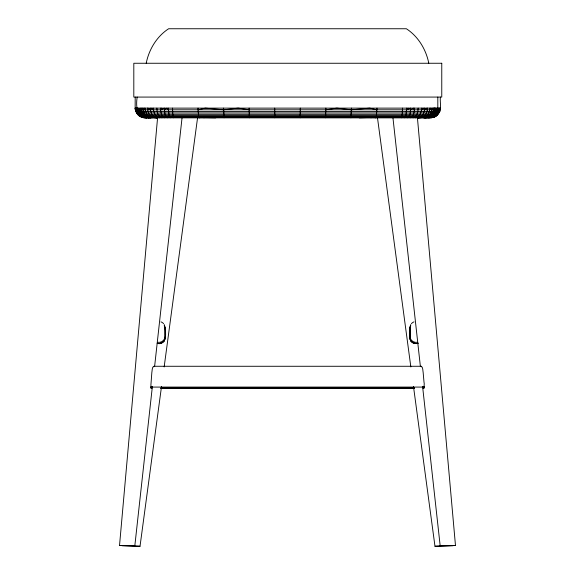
<?xml version="1.0" encoding="UTF-8"?>
<svg xmlns="http://www.w3.org/2000/svg" width="575" height="575" viewBox="0 0 575 575"><rect width="100%" height="100%" fill="white"/><g stroke="black" fill="none" stroke-linecap="round" stroke-linejoin="round"><path stroke-width="0.86" d="M300.294 108.122L300.186 117.782M325.558 117.782L325.867 108.122M410.802 325.666L409.738 327.685L410.09 339.473L411.168 341.342L412.814 342.729L416.12 343.57L413.03 342.743L410.55 340.45L409.932 337.884L410.004 327.685A6.21 6.21 90 0 1 410.047 326.614M410.313 326.636L409.939 336.167A6.21 6.21 -90 0 0 417.22 342.298M135.829 111.428L135.154 108.122L135.19 97.074M351.433 108.122L350.915 117.782M376.237 117.782L376.963 108.122M402.45 108.122L402.234 114.332L401.522 117.782M430.409 117.501L430.675 117.667C434.19 117.113 437.237 114.49 438.33 111.104L437.252 108.122L436.662 112.693L435.555 114.332L431.94 117.005L428.152 117.782C433.298 117.875 437.942 113.289 437.812 108.122L437.812 97.074M434.506 108.122C434.65 113.491 429.69 118.278 424.3 117.782C430.15 118.443 436.317 114.432 436.137 108.122L433.442 108.122C433.5 112.535 430.301 116.833 425.888 117.638L429.827 117.199L424.3 117.782M406.575 108.122L406.101 114.332L405.562 116.488L404.556 117.782M407.51 117.782C410.723 116.064 410.27 111.277 410.6 108.122L406.547 109.796L408.07 108.122M133.335 545.495L134.859 545.503L152.368 386.544M164.687 326.636C165.701 330.05 166.24 336.138 164.522 339.976L164.45 340.45C164.335 343.045 154.078 345.007 161.97 342.743C163.875 341.665 165.126 339.537 165.09 337.345L164.996 327.678L164.198 325.666M410.356 117.782C414.144 116.596 414.237 111.428 414.474 108.122M410.09 339.473L409.91 337.345M418.14 108.122C418.018 111.665 417.234 116.998 413.051 117.782M421.554 108.122C421.533 111.938 420.023 117.3 415.567 117.782M421.87 117.667L417.853 117.782C422.517 117.508 424.724 112.218 424.681 108.122L421.468 109.796L423.056 108.122M439.731 111.104L440.184 108.122C439.156 111.981 437.216 116.128 433.004 117.307M419.901 117.782C424.717 117.645 427.548 112.484 427.462 108.122M437.424 114.95C442.427 110.45 439.674 102.817 440.385 97.074M421.676 117.782C426.6 117.738 429.978 112.729 429.87 108.122M139.1 115.525L136.232 111.428L135.93 108.122C136.685 113.491 141.155 118.342 146.891 117.782C136.124 117.616 135.908 104.923 137.188 97.074M431.875 108.122C431.99 112.93 428.167 117.803 423.143 117.782M436.921 112.175L437.747 112.506L437.338 111.097L438.33 111.104L438.797 108.122M439.674 108.122L439.552 109.631L439.329 108.122L438.682 109.631L437.108 109.796L437.352 111.076L436.662 112.693L433.816 115.525L429.827 117.638M440.083 109.631L440.256 108.122L440.277 109.631L438.682 109.631L437.769 109.042M440.277 109.631L440.4 108.122L135.154 108.122M133.177 546.07L140.027 546.25L161.51 386.529M157.572 117.782L119.521 545.495L134.514 545.503M154.632 366.297L182.052 117.782M150.7 117.782L147.574 117.199L143.577 115.252C141.917 113.469 139.488 110.371 141.558 108.122L142.104 111.428L143.692 114.332L143.577 115.252L146.733 117.199L150.7 117.782C144.857 118.421 138.683 114.439 138.862 108.122L140.609 109.617L141.694 109.796L143.125 108.122C143.01 112.93 146.833 117.803 151.857 117.782M164.155 366.951L197.563 117.782M161.482 386.903L161.331 387.636M140.954 115.762L139.797 115.525L140.077 115L138.604 114.332L138.755 113.383L137.641 112.952L138.18 112.384L136.936 111.428L137.727 111.306L136.498 109.796L136.354 108.122L137.252 109.279L136.498 109.796L137.461 110.414M427.62 117.782L431.94 117.005L433.493 116.172L435.857 113.951L436.677 111.428L437.352 111.076L437.812 108.122L438.682 109.631M153.949 366.649C152.073 366.167 152.202 370.846 151.843 372.485L150.887 385.257L151.441 388.269L152.325 387.248L150.722 387.155M155.099 117.782C150.499 117.659 146.941 112.434 147.976 108.122L150.427 109.796C150.837 113.383 153.115 117.616 157.14 117.782L153.101 117.638M146.208 63.257C148.947 49.479 156.745 36.498 168.626 28.75L406.374 28.75C418.255 36.498 426.053 49.479 428.792 63.257M165.09 337.345L164.91 339.473M142.183 108.122L140.947 111.076L139.438 111.428L142.78 112.952L142.413 113.951L141.105 114.332L143.577 115.252L138.604 115.525L140.077 116.488M163.976 340.91L162.186 342.729C161.345 344.152 155.192 342.93 157.794 343.476M429.748 109.796L430.308 108.122L431.739 109.796L432.817 108.122L433.974 111.32L435.562 111.428L433.888 111.557L432.896 111.428L433.974 111.32L435.994 109.796L434.506 108.373L433.306 109.796L435.994 109.796M140.494 108.122L140.609 109.617L139.006 109.796L142.104 111.428L141.623 112.693L140.149 112.952L143.692 114.332L144.821 115.525L144.735 116.172L143.657 116.488L147.646 117.487M165.068 337.884L165.277 337.345M439.782 111.104L437.374 114.95M148.803 117.782C143.542 118.22 137.411 114.403 137.209 108.754L137.748 108.122L138.791 113.455L139.711 114.633L142.277 116.632L145.993 117.782M161.539 108.122L160.59 109.796C160.993 112.614 161.352 116.933 164.644 117.782M164.888 338.955L165.19 338.423M428.871 116.488L428.526 117.099L431.343 116.488L428.871 116.488L431.343 116.488M137.188 108.122L137.892 109.796L137.482 110.486L138.323 111.428L137.957 111.902L139.998 114.332L139.711 114.633L143.894 117.322L147.38 117.782M161.187 387.981L160.727 388.262M421.051 366.649C422.927 366.167 422.798 370.846 423.157 372.485L424.005 382.152C424.702 383.712 423.696 391.079 422.632 386.544M143.261 109.796L144.692 108.122C145.482 112.571 148.134 117.789 153.324 117.782M137.418 110.235L137.892 109.796M371.421 117.544L370.976 117.782M436.224 115.934L437.568 114.95L435.059 114.856L434.829 115.934L434.197 115.64M430.675 117.667L433.723 117.307L436.418 115.934L433.809 115.934L433.543 116.732L431.329 117.235M435.555 114.332L432.429 114.152L432.22 112.952L433.888 111.557L434.851 112.952L431.308 114.332L137.411 114.332L138.697 115.525M432.105 117.667L429.266 117.71M138.654 113.239L139.035 112.952M430.524 117.487L430.912 117.199L430.272 117.544M424.573 109.796L427.024 108.122L427.347 109.796M167.49 117.782C164.666 116.495 164.874 112.441 164.443 109.796L166.93 108.122L168.453 109.796L169.143 115.525L170.444 117.782M434.93 116.732L436.274 115.934M410.557 109.796L413.461 108.122L414.41 109.796M359.138 117.782L366.297 117.587M433.528 117.307L434.98 116.732M140.81 115.661L141.184 115.525M141.716 116.294L141.17 116.488L144.72 117.537M375.54 117.782L376.014 117.638L373.721 117.587M138.604 114.332L139.294 114.138M429.173 117.782L429.611 117.667M417.206 343.476L418.262 343.196L415.581 343.541M435.002 114.332L435.699 114.152M431.53 117.667L433.579 117.307M144.814 117.782L430.732 117.782L433.723 117.307M198.763 117.782L198.052 109.796L205.333 108.122L223.574 109.796L238.172 108.122L249.133 109.796L249.442 117.782M432.436 116.488L433.277 116.308M436.677 111.428L437.273 111.32M325.867 109.796L336.828 108.122L351.426 109.796L369.668 108.122L376.948 109.796M417.464 117.782L420.39 117.782M143.657 116.488L146.129 116.488L146.251 117.005L145.173 117.199L149.342 117.76L148.451 117.782M141.105 114.332L143.692 114.332M418.931 117.667L417.946 117.782L419.427 117.674M143.649 117.235L144.088 117.199M422.833 117.782L424.314 117.667M424.947 117.782L426.434 117.667M426.736 117.782L429.698 117.667M434.973 546.25L453.143 545.653L434.973 546.25L413.49 386.529M139.438 111.428L142.104 111.428M424.408 387.787L422.862 387.888L424.408 387.917M154.747 117.782L155.911 117.71M417.428 117.782L455.479 545.495L440.141 545.503L422.675 387.248L424.278 387.155M150.722 387.327L152.325 387.248M140.027 546.25L121.857 545.653L132.638 546.049M432.22 112.952L434.851 112.952M199.46 117.782L198.986 117.638L201.279 117.587M150.593 387.917L152.138 387.888L150.593 387.787M376.014 117.638L359.468 117.638M215.862 117.782L198.986 117.638M440.141 545.503L441.665 545.495M437.668 109.796L135.298 109.796L135.19 108.122L135.398 109.796M439.925 111.104L438.33 111.104L437.589 110.184M437.23 111.428L135.736 111.428L136.541 112.952M439.343 112.506L436.756 112.506L436.964 113.8L436.368 113.196M436.518 112.952L136.447 112.952L137.511 114.332M438.552 113.8L435.958 113.8L435.979 114.95L435.821 113.987M434.362 115.525L142.291 115.525L146.129 116.488M432.982 116.488L139.984 116.488L141.608 117.199M435.124 116.732L433.543 116.732L433.413 116.208M431.451 117.199L141.515 117.199L143.628 117.638M432.249 117.667L143.139 117.638L144.907 117.782M377.488 117.782L410.845 366.951M164.27 340.45L163.645 341.342M410.478 339.976L411.355 341.342M411.93 342.111L413.799 343.189L415.919 343.57M153.913 366.275L421.612 366.275M150.743 386.91L152.353 386.91M422.647 386.91L424.257 386.91M151.218 387.083L424.307 387.083M150.686 387.528L152.274 387.528M422.726 387.528L424.314 387.528M161.129 387.981L414.28 387.981M161.129 388.262L414.28 388.262L413.813 387.981M161.129 388.355L414.28 388.355M453.977 545.503L455.479 545.495M119.622 545.495L121.023 545.503M208.703 117.587L215.532 117.638M157.054 117.782L155.509 117.667M422.675 387.248L424.278 387.327M149.112 117.638L145.173 117.199L148.321 117.638M150.822 117.638L152.476 117.782M148.832 117.638L150.492 117.782M143.34 117.638L146.323 117.782M159.433 117.782C154.977 117.3 153.468 111.938 153.446 108.122M161.949 117.782C157.766 116.998 156.982 111.665 156.86 108.122M143.843 117.638L140.695 116.488M204.024 117.782L203.579 117.544M140.192 116.488L142.003 117.199M413.03 342.743L413.799 343.189M140.472 116.488L138.812 115.525L136.656 112.952M410.873 340.688L412.124 342.111M173.478 117.782L172.766 114.332L172.55 108.122M153.532 109.796L151.944 108.122L150.427 109.796L150.319 108.122M224.085 117.782L223.567 108.122M411.024 340.91L411.168 341.342M413.669 387.636L413.518 386.903M135.506 109.796L135.944 111.428M274.814 117.782L274.706 108.122M392.948 117.782L420.368 366.297M135.65 108.122L135.793 109.796M145.13 108.122L145.252 109.796M147.538 108.122L147.653 109.796M160.526 108.122L160.59 109.796L164.4 108.122L164.443 109.796M168.425 108.122L168.453 109.796M198.037 108.122L198.052 109.796M249.133 108.122L249.133 109.796M160.95 321.863A6.21 6.21 90 0 1 163.588 323.703M164.213 324.588A6.21 6.21 90 0 1 164.666 325.572M164.953 326.614A6.21 6.21 90 0 1 165.047 327.692L165.061 336.167A6.21 6.21 -90 0 1 157.78 342.298M410.334 325.572A6.21 6.21 90 0 1 410.787 324.588M411.412 323.703A6.21 6.21 90 0 1 414.05 321.863M431.308 114.332L431.243 115.417L430.179 115.525L430.057 116.308L432.709 115.525L431.243 115.417L433.895 114.332L431.308 114.332M441.765 63.257L133.81 63.257L133.81 97.074L441.765 97.074L441.765 63.257M157.536 117.782L156.069 117.667L157.536 117.782"/></g></svg>
